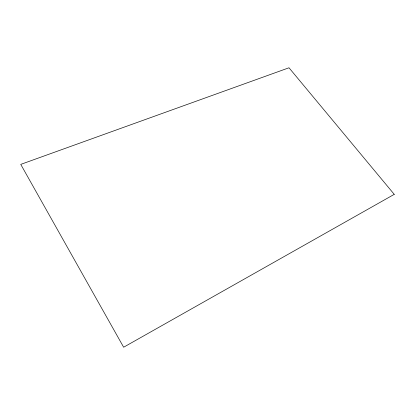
<?xml version="1.0" encoding="UTF-8"?>
<svg xmlns="http://www.w3.org/2000/svg" width="415" height="415" viewBox="0 0 415 415"><rect width="100%" height="100%" fill="white"/><g stroke="black" fill="none" stroke-linecap="round" stroke-linejoin="round"><path stroke-width="0.62" d="M394.25 194.355L123.639 347.22L20.75 164.387L288.996 67.78L394.25 194.355"/></g></svg>
